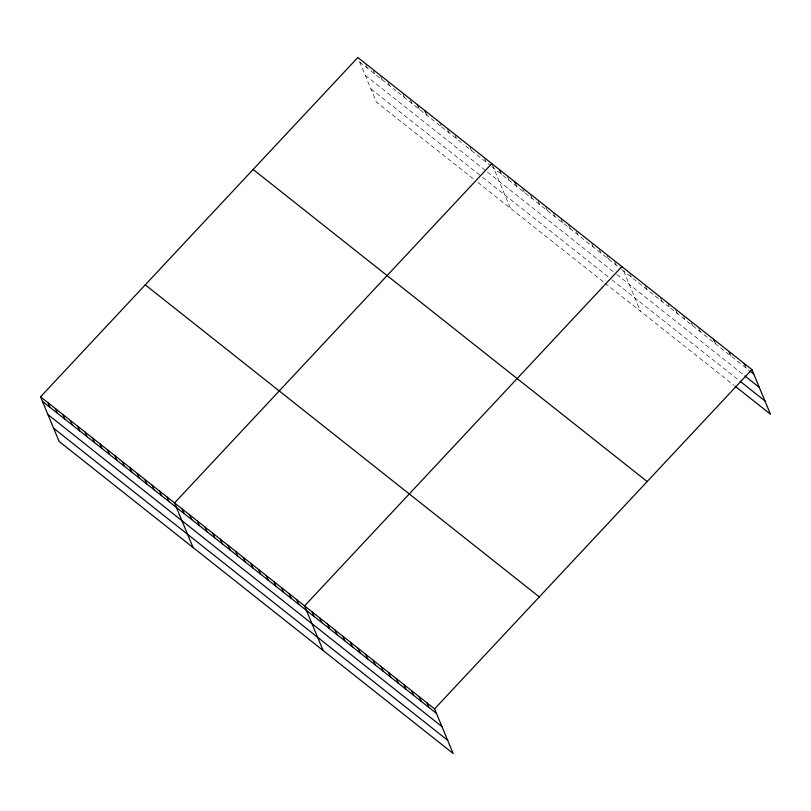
<?xml version="1.0" encoding="UTF-8"?>
<svg xmlns="http://www.w3.org/2000/svg" width="811" height="811" viewBox="0 0 811 811"><rect width="100%" height="100%" fill="white"/><g stroke="black" fill="none" stroke-linecap="round" stroke-linejoin="round"><path stroke-width="0.61" stroke-dasharray="4.05 3.04" d="M359.729 62.052L396.011 90.781M397.877 92.261L440.667 126.151M441.6 126.891L463.933 144.571M465.788 146.051L490.908 165.941M491.841 166.681L585.491 240.847M586.454 241.607L620.871 268.867M621.824 269.617L668.68 306.73M670.596 308.241L748.999 370.333M365.234 75.261L612.984 271.482M616.816 274.513L743.981 375.219M370.901 88.886L479.757 175.095M482.545 177.305L609.091 277.534M611.96 279.805L739.135 380.511M473.158 178.734L376.405 102.105L358.31 58.635M477.811 182.424L604.083 282.421M605.036 283.181L734.117 385.407M745.177 365.791L746.13 368.062M729.88 353.677L730.833 355.948M714.582 341.563L715.525 343.834M698.808 328.303L700.228 331.719M691.165 322.251L692.584 325.657M683.044 315.053L684.93 319.595M675.867 310.137L677.286 313.543M667.747 302.939L669.166 306.345M660.57 298.022L661.989 301.428M645.272 285.898L646.691 289.314M629.975 273.783L631.384 277.19M623.74 271.138L640.416 311.191M614.667 261.669L616.086 265.075M607.023 255.607L608.443 259.023M599.37 249.555L600.789 252.961M591.726 243.493L593.145 246.909M576.428 231.378L577.848 234.784M568.775 225.326L570.194 228.732M561.131 219.264L562.55 222.67M553.477 213.202L554.896 216.618M545.833 207.15L547.243 210.556M538.18 201.087L539.599 204.504M530.526 195.035L531.945 198.442M522.882 188.973L524.301 192.379M515.705 184.056L516.648 186.327M507.585 176.859L509.004 180.265M500.407 171.942L501.35 174.213M492.287 164.745L510.383 208.214M484.37 157.709L486.255 162.261M469.954 147.055L471.373 150.471M455.072 135.265L456.492 138.681M447.621 129.375L449.041 132.781M439.714 122.339L441.123 125.756M425.765 112.83L426.718 115.101M418.324 106.93L419.267 109.201M410.407 99.905L411.826 103.311M402.966 94.005L404.385 97.411M388.084 82.215L389.503 85.621M380.633 76.325L382.052 79.731M373.192 70.425L374.611 73.831M365.751 64.535L367.17 67.942"/><path stroke-width="1.22" d="M40.55 396.822L434.595 708.895L453.167 753.5L59.112 441.427L40.55 396.822L357.833 57.5L751.888 369.573L770.45 414.178L735.07 386.158M491.811 163.609L174.527 502.932L193.089 547.526M621.844 266.596L304.561 605.908L323.133 650.513M434.595 708.895L751.888 369.573M749.952 371.093L753.774 374.124M744.934 375.98L759.278 387.344M740.088 381.271L764.945 400.958M253.133 169.479L647.178 481.552M145.25 284.843L539.305 596.916M42.446 401.364L436.49 713.437M47.94 414.583L441.995 726.656M53.617 428.208L447.662 740.281M744.234 363.521L745.177 365.791M728.937 351.406L729.88 353.677M713.639 339.282L714.582 341.563M514.762 181.786L515.705 184.056M499.464 169.661L500.407 171.942M424.822 110.549L425.765 112.83M417.381 104.66L418.324 106.93M426.951 702.833L428.847 707.385M419.297 696.781L421.193 701.322M411.653 690.719L413.539 695.27M404 684.666L405.895 689.208M396.356 678.604L398.242 683.146M388.702 672.552L390.598 677.094M381.058 666.49L382.944 671.032M373.405 660.428L375.3 664.979M365.761 654.376L367.647 658.917M358.107 648.313L360.003 652.865M350.453 642.261L352.349 646.803M342.81 636.199L344.705 640.741M335.156 630.147L337.052 634.689M327.512 624.085L329.398 628.626M319.858 618.023L321.754 622.574M312.215 611.97L314.1 616.512M296.917 599.856L298.803 604.398M289.263 593.794L291.159 598.336M281.62 587.742L283.505 592.283M273.966 581.68L275.862 586.221M266.312 575.617L268.208 580.169M258.668 569.565L260.564 574.107M251.015 563.503L252.91 568.055M243.371 557.451L245.257 561.993M235.717 551.389L237.613 555.93M228.073 545.337L229.959 549.878M220.42 539.274L222.315 543.816M212.776 533.212L214.662 537.764M205.122 527.16L207.018 531.702M197.478 521.098L199.364 525.65M189.825 515.046L191.72 519.587M182.171 508.984L184.067 513.525M167.086 497.031L168.972 501.573M159.645 491.142L161.531 495.683M152.194 485.242L154.09 489.783M144.753 479.352L146.649 483.893M137.312 473.452L139.198 477.993M129.872 467.562L131.757 472.103M122.42 461.662L124.316 466.203M114.98 455.772L116.875 460.313M107.539 449.872L109.434 454.424M100.098 443.982L101.983 448.524M92.657 438.082L94.542 442.634M85.206 432.192L87.101 436.734M77.765 426.292L79.66 430.844M70.324 420.402L72.209 424.944M62.883 414.502L64.768 419.054M55.432 408.612L57.328 413.154M47.991 402.712L49.887 407.264"/></g></svg>
